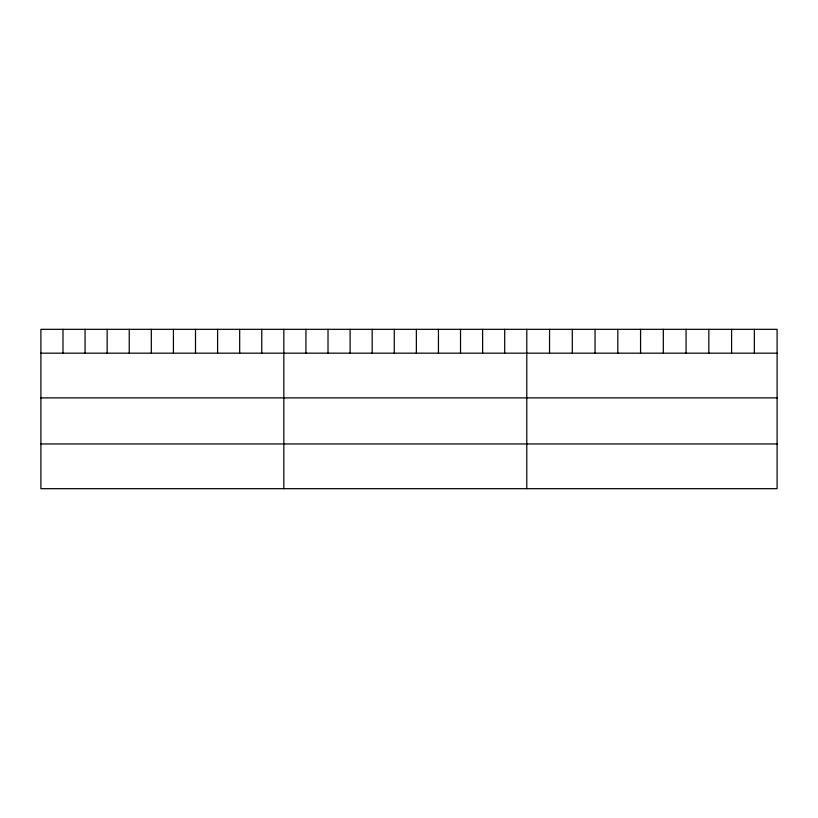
<?xml version="1.0" encoding="UTF-8"?>
<svg xmlns="http://www.w3.org/2000/svg" width="818" height="818" viewBox="0 0 818 818"><rect width="100%" height="100%" fill="white"/><g stroke="black" fill="none" stroke-linecap="round" stroke-linejoin="round"><path stroke-width="1.23" d="M777.1 353.171L777.1 488.673L40.9 488.673L40.9 329.327L777.1 329.327L777.1 353.171L40.9 353.171M40.9 397.885L777.1 397.885M40.9 443.959L777.1 443.959M754.349 329.327L754.349 353.171M731.589 329.327L731.589 353.171M708.838 329.327L708.838 353.171M686.077 329.327L686.077 353.171M663.326 329.327L663.326 353.171M640.566 329.327L640.566 353.171M617.815 329.327L617.815 353.171M595.054 329.327L595.054 353.171M572.303 329.327L572.303 353.171M549.543 329.327L549.543 353.171M526.792 329.327L526.792 488.673M504.706 329.327L504.706 353.171M482.62 329.327L482.62 353.171M460.534 329.327L460.534 353.171M438.448 329.327L438.448 353.171M416.362 329.327L416.362 353.171M394.276 329.327L394.276 353.171M372.19 329.327L372.19 353.171M350.104 329.327L350.104 353.171M328.018 329.327L328.018 353.171M305.932 329.327L305.932 353.171M283.846 329.327L283.846 488.673M261.76 329.327L261.76 353.171M239.674 329.327L239.674 353.171M217.588 329.327L217.588 353.171M195.502 329.327L195.502 353.171M173.416 329.327L173.416 353.171M151.33 329.327L151.33 353.171M129.244 329.327L129.244 353.171M107.158 329.327L107.158 353.171M85.072 329.327L85.072 353.171M62.986 329.327L62.986 353.171"/></g></svg>
